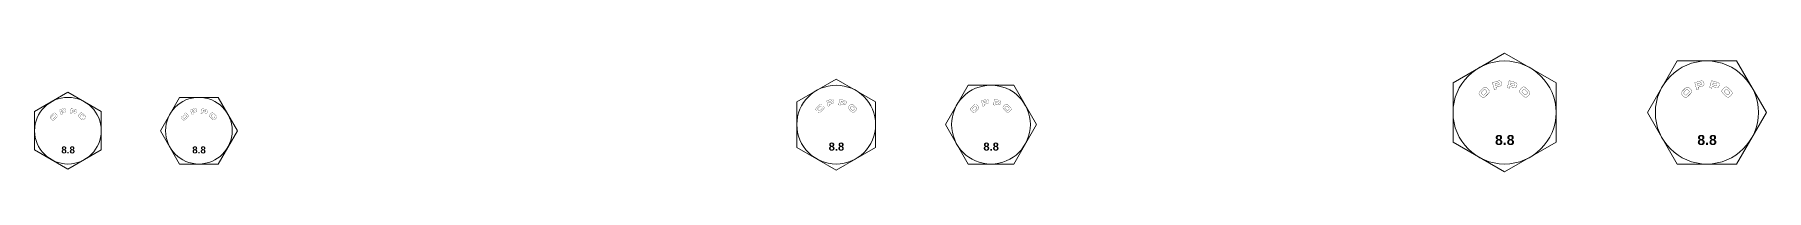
# Model space of a CAD drawing. Header units: millimetres. Extents: x 1415 to 3549, y 2194 to 4677.
# Drawn here: x 1780.3197 to 1780.6054, y 2307.1084 to 2307.1281 of the extents above; entities that cross this region are included whole.
import ezdxf

# ---------------------------------------------------------------- set-up
doc = ezdxf.new("R2010")
doc.units = ezdxf.units.MM
doc.layers.add('bulloni', color=170, linetype='Continuous', lineweight=15)
doc.styles.add('NEGATIVO', font='swissbo.ttf', dxfattribs={"width": 0.8, "oblique": 10})

msp = doc.modelspace()

# ---------------------------------------------------------------- linework, layer by layer
at = {"layer": 'bulloni'}
for points in [[(1780.562181366007, 2307.108446894789), (1780.570681366007, 2307.113354372077), (1780.570681366007, 2307.123169326653), (1780.562181366007, 2307.128076803941), (1780.553681366007, 2307.123169326653), (1780.553681366007, 2307.113354372077)], [(1780.585740387562, 2307.118261849365), (1780.59064786485, 2307.109761849365), (1780.600462819426, 2307.109761849365), (1780.605370296714, 2307.118261849365), (1780.600462819426, 2307.126761849365), (1780.59064786485, 2307.126761849365)], [(1780.451945581292, 2307.108756295866), (1780.458445581292, 2307.112509072615), (1780.458445581292, 2307.120014626114), (1780.451945581292, 2307.123767402864), (1780.445445581292, 2307.120014626114), (1780.445445581292, 2307.112509072615)], [(1780.469961303658, 2307.116261849365), (1780.473714080407, 2307.109761849365), (1780.481219633906, 2307.109761849365), (1780.484972410656, 2307.116261849365), (1780.481219633906, 2307.122761849365), (1780.473714080407, 2307.122761849365)], [(1780.325214406996, 2307.108910996404), (1780.330714406995, 2307.112086422884), (1780.330714406995, 2307.118437275845), (1780.325214406996, 2307.121612702326), (1780.319714406996, 2307.118437275845), (1780.319714406996, 2307.112086422884)], [(1780.340458479767, 2307.115261849365), (1780.343633906247, 2307.109761849365), (1780.349984759208, 2307.109761849365), (1780.353160185689, 2307.115261849365), (1780.349984759208, 2307.120761849365), (1780.343633906247, 2307.120761849365)]]:
    msp.add_lwpolyline(points, close=True, dxfattribs=at)
for points, const_width in [([(1780.560495073808, 2307.122051326867), (1780.560845433458, 2307.122145205453), (1780.560767466497, 2307.122436182112), (1780.561473487852, 2307.122625359964), (1780.561626399857, 2307.122701110877), (1780.561700249526, 2307.122813186259), (1780.56172235196, 2307.122946174277), (1780.561704017671, 2307.123079920063), (1780.56167657012, 2307.123182355724), (1780.561618358128, 2307.123334284544), (1780.561520485981, 2307.123440808193), (1780.561369676799, 2307.123487003695), (1780.561150808858, 2307.123463136472), (1780.560186047325, 2307.123204629399), (1780.560495073808, 2307.122051326867)], 4.517768724480002e-05), ([(1780.560611532576, 2307.12301813543), (1780.561134314984, 2307.123158214555), (1780.561261506625, 2307.123157744496), (1780.56131971315, 2307.123069460709), (1780.561331305906, 2307.123026195958), (1780.561328920842, 2307.122927359427), (1780.561247416616, 2307.122865059447), (1780.560692397725, 2307.122716342583), (1780.560611532576, 2307.12301813543)], 4.517768724480002e-05), ([(1780.562633538366, 2307.122357097745), (1780.562983898018, 2307.122263219159), (1780.563061864979, 2307.122554195818), (1780.563767674252, 2307.122365074794), (1780.56393818747, 2307.12235416418), (1780.564058180851, 2307.122414299473), (1780.56414381613, 2307.122518419258), (1780.564194598982, 2307.122643470478), (1780.564222046534, 2307.122745906138), (1780.564247809963, 2307.122906529525), (1780.564216312021, 2307.123047717785), (1780.564108593107, 2307.123163185681), (1780.563907114299, 2307.12325195003), (1780.562942564849, 2307.123510400276), (1780.562633538366, 2307.122357097745)], 4.517768724480002e-05), ([(1780.563217798901, 2307.123136149137), (1780.563740369226, 2307.12299612684), (1780.563850285389, 2307.122932123937), (1780.563856763908, 2307.122826507844), (1780.563845171153, 2307.122783243094), (1780.563793687361, 2307.122698840679), (1780.563691952641, 2307.122685639427), (1780.563136933751, 2307.12283435629), (1780.563217798901, 2307.123136149137)], 4.517768724480002e-05), ([(1780.593869049939, 2307.122051326867), (1780.594219409589, 2307.122145205453), (1780.594141442628, 2307.122436182112), (1780.594847463983, 2307.122625359964), (1780.595000375987, 2307.122701110877), (1780.595074225657, 2307.122813186259), (1780.595096328091, 2307.122946174277), (1780.595077993802, 2307.123079920063), (1780.595050546251, 2307.123182355724), (1780.594992334259, 2307.123334284544), (1780.594894462112, 2307.123440808193), (1780.59474365293, 2307.123487003695), (1780.59452478499, 2307.123463136472), (1780.593560023456, 2307.123204629399), (1780.593869049939, 2307.122051326867)], 4.517768724480002e-05), ([(1780.593985508707, 2307.12301813543), (1780.594508291115, 2307.123158214555), (1780.594635482756, 2307.123157744496), (1780.594693689281, 2307.123069460709), (1780.594705282037, 2307.123026195958), (1780.594702896972, 2307.122927359427), (1780.594621392747, 2307.122865059447), (1780.594066373856, 2307.122716342583), (1780.593985508707, 2307.12301813543)], 4.517768724480002e-05), ([(1780.596007514498, 2307.122357097745), (1780.596357874149, 2307.122263219159), (1780.596435841109, 2307.122554195818), (1780.597141650383, 2307.122365074794), (1780.597312163601, 2307.12235416418), (1780.597432156982, 2307.122414299473), (1780.597517792261, 2307.122518419258), (1780.597568575113, 2307.122643470478), (1780.597596022664, 2307.122745906138), (1780.597621786094, 2307.122906529525), (1780.597590288152, 2307.123047717785), (1780.597482569238, 2307.123163185681), (1780.59728109043, 2307.12325195003), (1780.59631654098, 2307.123510400276), (1780.596007514498, 2307.122357097745)], 4.517768724480002e-05), ([(1780.596591775032, 2307.123136149137), (1780.597114345357, 2307.12299612684), (1780.597224261521, 2307.122932123937), (1780.597230740039, 2307.122826507844), (1780.597219147284, 2307.122783243094), (1780.597167663492, 2307.122698840679), (1780.597065928772, 2307.122685639427), (1780.596510909882, 2307.12283435629), (1780.596591775032, 2307.123136149137)], 4.517768724480002e-05), ([(1780.450596547532, 2307.119293431367), (1780.450876835253, 2307.119368534235), (1780.450814461684, 2307.119601315562), (1780.451379278768, 2307.119752657844), (1780.451501608371, 2307.119813258575), (1780.451560688107, 2307.119902918881), (1780.451578370055, 2307.120009309295), (1780.451563702624, 2307.120116305924), (1780.451541744582, 2307.120198254452), (1780.451495174988, 2307.120319797509), (1780.451416877271, 2307.120405016427), (1780.451296229925, 2307.120441972829), (1780.451121135573, 2307.120422879051), (1780.450349326347, 2307.120216073392), (1780.450596547532, 2307.119293431367)], 3.614214979584002e-05), ([(1780.450689714547, 2307.120066878218), (1780.451107940474, 2307.120178941517), (1780.451209693786, 2307.120178565469), (1780.451256259006, 2307.12010793844), (1780.451265533211, 2307.12007332664), (1780.45126362516, 2307.119994257414), (1780.451198421779, 2307.11994441743), (1780.450754406667, 2307.11982544394), (1780.450689714547, 2307.120066878218)], 3.614214979584002e-05), ([(1780.45230731918, 2307.119538048069), (1780.4525876069, 2307.1194629452), (1780.452649980469, 2307.119695726528), (1780.453214627887, 2307.119544429708), (1780.453351038462, 2307.119535701217), (1780.453447033168, 2307.119583809452), (1780.453515541391, 2307.119667105279), (1780.453556167671, 2307.119767146255), (1780.453578125713, 2307.119849094784), (1780.453598736456, 2307.119977593493), (1780.453573538103, 2307.120090544101), (1780.453487362972, 2307.120182918417), (1780.453326179925, 2307.120253929897), (1780.452554540365, 2307.120460690094), (1780.45230731918, 2307.119538048069)], 3.614214979584002e-05), ([(1780.452774727607, 2307.120161289183), (1780.453192783868, 2307.120049271345), (1780.453280716798, 2307.119998069023), (1780.453285899613, 2307.119913576149), (1780.453276625409, 2307.119878964348), (1780.453235438375, 2307.119811442416), (1780.453154050599, 2307.119800881414), (1780.452710035487, 2307.119919854905), (1780.452774727607, 2307.120161289183)], 3.614214979584002e-05), ([(1780.476117823398, 2307.119293431367), (1780.476398111118, 2307.119368534235), (1780.476335737549, 2307.119601315562), (1780.476900554632, 2307.119752657844), (1780.477022884236, 2307.119813258575), (1780.477081963972, 2307.119902918881), (1780.477099645919, 2307.120009309295), (1780.477084978488, 2307.120116305924), (1780.477063020447, 2307.120198254452), (1780.477016450853, 2307.120319797509), (1780.476938153135, 2307.120405016427), (1780.47681750579, 2307.120441972829), (1780.476642411438, 2307.120422879051), (1780.475870602211, 2307.120216073392), (1780.476117823398, 2307.119293431367)], 3.614214979584002e-05), ([(1780.476210990412, 2307.120066878218), (1780.476629216339, 2307.120178941517), (1780.476730969651, 2307.120178565469), (1780.476777534871, 2307.12010793844), (1780.476786809076, 2307.12007332664), (1780.476784901024, 2307.119994257414), (1780.476719697644, 2307.11994441743), (1780.476275682531, 2307.11982544394), (1780.476210990412, 2307.120066878218)], 3.614214979584002e-05), ([(1780.477828595044, 2307.119538048069), (1780.478108882765, 2307.1194629452), (1780.478171256334, 2307.119695726528), (1780.478735903753, 2307.119544429708), (1780.478872314327, 2307.119535701217), (1780.478968309032, 2307.119583809452), (1780.479036817256, 2307.119667105279), (1780.479077443536, 2307.119767146255), (1780.479099401578, 2307.119849094784), (1780.479120012321, 2307.119977593493), (1780.479094813968, 2307.120090544101), (1780.479008638837, 2307.120182918417), (1780.47884745579, 2307.120253929897), (1780.47807581623, 2307.120460690094), (1780.477828595044, 2307.119538048069)], 3.614214979584002e-05), ([(1780.478296003472, 2307.120161289183), (1780.478714059733, 2307.120049271345), (1780.478801992663, 2307.119998069023), (1780.478807175478, 2307.119913576149), (1780.478797901274, 2307.119878964348), (1780.47875671424, 2307.119811442416), (1780.478675326464, 2307.119800881414), (1780.478231311352, 2307.119919854905), (1780.478296003472, 2307.120161289183)], 3.614214979584002e-05), ([(1780.559533905626, 2307.122049271614), (1780.559660127845, 2307.121867778657), (1780.559683571332, 2307.121702121697), (1780.559612619851, 2307.121536464738), (1780.55947071689, 2307.121362889779), (1780.559052460237, 2307.120944633127), (1780.558878885278, 2307.120802730165), (1780.558713073064, 2307.120731623429), (1780.558543689988, 2307.120751340799), (1780.558366078403, 2307.12088144439), (1780.558109597337, 2307.121137925456), (1780.557979493746, 2307.121315537041), (1780.557959621121, 2307.121485075372), (1780.558030727857, 2307.121650887586), (1780.558176667446, 2307.121820425918), (1780.558594924099, 2307.12223868257), (1780.55876446243, 2307.12238462216), (1780.55893011939, 2307.122455573641), (1780.559095931603, 2307.122431974899), (1780.559277424561, 2307.122305752679), (1780.559533905626, 2307.122049271614)], 4.517768724480002e-05), ([(1780.559088013605, 2307.121950529509), (1780.55893011939, 2307.122053152986), (1780.558847368537, 2307.12204150887), (1780.558752663059, 2307.121970402134), (1780.558444947882, 2307.121662686957), (1780.558369959774, 2307.121564100107), (1780.558358160403, 2307.121481194), (1780.558389832399, 2307.12140232452), (1780.55846078388, 2307.121323299785), (1780.55854757136, 2307.121236512306), (1780.558630477467, 2307.121161679453), (1780.558709346947, 2307.121130007456), (1780.5587841798, 2307.121141806827), (1780.558871122534, 2307.121212913563), (1780.559202436453, 2307.121544227482), (1780.559269506561, 2307.121627133589), (1780.559281305932, 2307.121701966443), (1780.559249789191, 2307.121780991178), (1780.559174801083, 2307.12186374203), (1780.559088013605, 2307.121950529509)], 4.517768724480002e-05), ([(1780.564795104826, 2307.122081861955), (1780.564668882607, 2307.121900368998), (1780.564645439119, 2307.121734712038), (1780.564716390601, 2307.121569055079), (1780.564858293562, 2307.121395480121), (1780.565276550215, 2307.120977223468), (1780.565450125174, 2307.120835320506), (1780.565615937388, 2307.12076421377), (1780.565785320464, 2307.12078393114), (1780.565962932049, 2307.120914034731), (1780.566219413115, 2307.121170515797), (1780.566349516706, 2307.121348127382), (1780.56636938933, 2307.121517665713), (1780.566298282595, 2307.121683477927), (1780.566152343006, 2307.121853016259), (1780.565734086353, 2307.122271272911), (1780.565564548021, 2307.122417212501), (1780.565398891062, 2307.122488163982), (1780.565233078848, 2307.12246456524), (1780.565051585891, 2307.122338343021), (1780.564795104826, 2307.122081861955)], 4.517768724480002e-05), ([(1780.565240996846, 2307.12198311985), (1780.565398891062, 2307.122085743327), (1780.565481641914, 2307.122074099211), (1780.565576347393, 2307.122002992475), (1780.565884062569, 2307.121695277298), (1780.565959050677, 2307.121596690448), (1780.565970850048, 2307.121513784341), (1780.565939178052, 2307.121434914861), (1780.565868226571, 2307.121355890126), (1780.565781439092, 2307.121269102647), (1780.565698532984, 2307.121194269794), (1780.565619663505, 2307.121162597798), (1780.565544830652, 2307.121174397169), (1780.565457887918, 2307.121245503905), (1780.565126573999, 2307.121576817824), (1780.565059503889, 2307.12165972393), (1780.565047704519, 2307.121734556783), (1780.565079221259, 2307.121813581519), (1780.565154209368, 2307.121896332371), (1780.565240996846, 2307.12198311985)], 4.517768724480002e-05), ([(1780.592907881757, 2307.122049271614), (1780.593034103976, 2307.121867778657), (1780.593057547463, 2307.121702121697), (1780.592986595982, 2307.121536464738), (1780.59284469302, 2307.121362889779), (1780.592426436368, 2307.120944633127), (1780.592252861409, 2307.120802730165), (1780.592087049195, 2307.120731623429), (1780.591917666118, 2307.120751340799), (1780.591740054533, 2307.12088144439), (1780.591483573468, 2307.121137925456), (1780.591353469877, 2307.121315537041), (1780.591333597252, 2307.121485075372), (1780.591404703988, 2307.121650887586), (1780.591550643577, 2307.121820425918), (1780.59196890023, 2307.12223868257), (1780.592138438561, 2307.12238462216), (1780.592304095521, 2307.122455573641), (1780.592469907734, 2307.122431974899), (1780.592651400692, 2307.122305752679), (1780.592907881757, 2307.122049271614)], 4.517768724480002e-05), ([(1780.592461989736, 2307.121950529509), (1780.592304095521, 2307.122053152986), (1780.592221344668, 2307.12204150887), (1780.59212663919, 2307.121970402134), (1780.591818924013, 2307.121662686957), (1780.591743935905, 2307.121564100107), (1780.591732136534, 2307.121481194), (1780.59176380853, 2307.12140232452), (1780.591834760011, 2307.121323299785), (1780.591921547491, 2307.121236512306), (1780.592004453598, 2307.121161679453), (1780.592083323078, 2307.121130007456), (1780.592158155931, 2307.121141806827), (1780.592245098666, 2307.121212913563), (1780.592576412583, 2307.121544227482), (1780.592643482692, 2307.121627133589), (1780.592655282064, 2307.121701966443), (1780.592623765322, 2307.121780991178), (1780.592548777214, 2307.12186374203), (1780.592461989736, 2307.121950529509)], 4.517768724480002e-05), ([(1780.598169080957, 2307.122081861955), (1780.598042858737, 2307.121900368998), (1780.59801941525, 2307.121734712038), (1780.598090366732, 2307.121569055079), (1780.598232269693, 2307.121395480121), (1780.598650526346, 2307.120977223468), (1780.598824101305, 2307.120835320506), (1780.598989913519, 2307.12076421377), (1780.599159296595, 2307.12078393114), (1780.59933690818, 2307.120914034731), (1780.599593389246, 2307.121170515797), (1780.599723492837, 2307.121348127382), (1780.599743365461, 2307.121517665713), (1780.599672258725, 2307.121683477927), (1780.599526319136, 2307.121853016259), (1780.599108062484, 2307.122271272911), (1780.598938524152, 2307.122417212501), (1780.598772867193, 2307.122488163982), (1780.598607054979, 2307.12246456524), (1780.598425562022, 2307.122338343021), (1780.598169080957, 2307.122081861955)], 4.517768724480002e-05), ([(1780.598614972978, 2307.12198311985), (1780.598772867193, 2307.122085743327), (1780.598855618045, 2307.122074099211), (1780.598950323523, 2307.122002992475), (1780.599258038699, 2307.121695277298), (1780.599333026808, 2307.121596690448), (1780.599344826179, 2307.121513784341), (1780.599313154183, 2307.121434914861), (1780.599242202701, 2307.121355890126), (1780.599155415224, 2307.121269102647), (1780.599072509115, 2307.121194269794), (1780.598993639636, 2307.121162597798), (1780.598918806783, 2307.121174397169), (1780.598831864049, 2307.121245503905), (1780.59850055013, 2307.121576817824), (1780.598433480021, 2307.12165972393), (1780.59842168065, 2307.121734556783), (1780.59845319739, 2307.121813581519), (1780.598528185498, 2307.121896332371), (1780.598614972978, 2307.12198311985)], 4.517768724480002e-05), ([(1780.323361184729, 2307.117913044939), (1780.323449540282, 2307.117785999869), (1780.323465950724, 2307.117670039997), (1780.323416284687, 2307.117554080126), (1780.323316952613, 2307.117432577655), (1780.323024172956, 2307.117139797999), (1780.322902670485, 2307.117040465925), (1780.322786601935, 2307.11699069121), (1780.322668033782, 2307.117004493369), (1780.322543705672, 2307.117095565883), (1780.322364168927, 2307.117275102628), (1780.322273096413, 2307.117399430738), (1780.322259185576, 2307.11751810757), (1780.322308960291, 2307.11763417612), (1780.322411118004, 2307.117752852952), (1780.32270389766, 2307.118045632609), (1780.322822574492, 2307.118147790321), (1780.322938534363, 2307.118197456358), (1780.323054602913, 2307.118180937238), (1780.323181647983, 2307.118092581685), (1780.323361184729, 2307.117913044939)], 3.162438107136001e-05), ([(1780.323049060314, 2307.117843925465), (1780.322938534363, 2307.1179157619), (1780.322880608767, 2307.117907611018), (1780.322814314932, 2307.117857836303), (1780.322598914309, 2307.117642435679), (1780.322546422633, 2307.117573424885), (1780.322538163073, 2307.11751539061), (1780.32256033347, 2307.117460181973), (1780.322609999507, 2307.117404864659), (1780.322670750742, 2307.117344113423), (1780.322728785018, 2307.117291730426), (1780.322783993654, 2307.117269560029), (1780.32283637665, 2307.117277819589), (1780.322897236564, 2307.117327594304), (1780.323129156308, 2307.117559514047), (1780.323176105383, 2307.117617548322), (1780.323184364944, 2307.117669931319), (1780.323162303225, 2307.117725248634), (1780.323109811549, 2307.11778317423), (1780.323049060314, 2307.117843925465)], 3.162438107136001e-05), ([(1780.324034002456, 2307.117914483616), (1780.324279254212, 2307.117980198626), (1780.324224677339, 2307.118183882288), (1780.324718892287, 2307.118316306784), (1780.32482593069, 2307.118369332424), (1780.324877625459, 2307.118447785191), (1780.324893097162, 2307.118540876804), (1780.324880263161, 2307.118634498854), (1780.324861049874, 2307.118706203816), (1780.32482030148, 2307.118812553991), (1780.324751790977, 2307.118887120545), (1780.32464622455, 2307.118919457396), (1780.324493016991, 2307.11890275034), (1780.323817683919, 2307.118721795388), (1780.324034002456, 2307.117914483616)], 3.162438107136001e-05), ([(1780.324115523594, 2307.118591249611), (1780.32448147128, 2307.118689304998), (1780.324570505428, 2307.118688975957), (1780.324611249996, 2307.118627177306), (1780.324619364925, 2307.11859689198), (1780.32461769538, 2307.118527706408), (1780.324560642422, 2307.118484096422), (1780.324172129198, 2307.118379994618), (1780.324115523594, 2307.118591249611)], 3.162438107136001e-05), ([(1780.325530927648, 2307.118128523231), (1780.325776179403, 2307.118062808221), (1780.325830756276, 2307.118266491882), (1780.326324822767, 2307.118134107165), (1780.326444182019, 2307.118126469735), (1780.326528177387, 2307.118168564441), (1780.326588122083, 2307.11824144829), (1780.326623670078, 2307.118328984144), (1780.326642883364, 2307.118400689106), (1780.326660917765, 2307.118513125477), (1780.326638869206, 2307.118611957259), (1780.326563465966, 2307.118692784786), (1780.3264224308, 2307.11875491983), (1780.325747246185, 2307.118935835003), (1780.325530927648, 2307.118128523231)], 3.162438107136001e-05), ([(1780.325939910022, 2307.118673859206), (1780.326305709249, 2307.118575843598), (1780.326382650564, 2307.118531041565), (1780.326387185526, 2307.1184571103), (1780.326379070598, 2307.118426824975), (1780.326343031943, 2307.118367743285), (1780.32627181764, 2307.118358502408), (1780.325883304417, 2307.118462604212), (1780.325939910022, 2307.118673859206)], 3.162438107136001e-05), ([(1780.327044024169, 2307.117935858178), (1780.326955668615, 2307.117808813108), (1780.326939258174, 2307.117692853236), (1780.326988924211, 2307.117576893365), (1780.327088256284, 2307.117455390894), (1780.327381035941, 2307.117162611237), (1780.327502538412, 2307.117063279164), (1780.327618606962, 2307.117013504449), (1780.327737175116, 2307.117027306607), (1780.327861503225, 2307.117118379121), (1780.328041039971, 2307.117297915867), (1780.328132112485, 2307.117422243977), (1780.328146023322, 2307.117540920809), (1780.328096248607, 2307.117656989359), (1780.327994090894, 2307.11777566619), (1780.327701311238, 2307.118068445848), (1780.327582634405, 2307.11817060356), (1780.327466674534, 2307.118220269597), (1780.327350605984, 2307.118203750477), (1780.327223560914, 2307.118115394924), (1780.327044024169, 2307.117935858178)], 3.162438107136001e-05), ([(1780.327356148583, 2307.117866738704), (1780.327466674534, 2307.117938575138), (1780.327524600131, 2307.117930424257), (1780.327590893966, 2307.117880649542), (1780.327806294589, 2307.117665248918), (1780.327858786264, 2307.117596238123), (1780.327867045824, 2307.117538203848), (1780.327844875427, 2307.117482995212), (1780.32779520939, 2307.117427677897), (1780.327734458155, 2307.117366926662), (1780.32767642388, 2307.117314543665), (1780.327621215244, 2307.117292373268), (1780.327568832247, 2307.117300632828), (1780.327507972333, 2307.117350407543), (1780.32727605259, 2307.117582327286), (1780.327229103513, 2307.117640361561), (1780.327220843954, 2307.117692744558), (1780.327242905673, 2307.117748061873), (1780.327295397348, 2307.117805987469), (1780.327356148583, 2307.117866738704)], 3.162438107136001e-05), ([(1780.344956110461, 2307.117913044939), (1780.345044466014, 2307.117785999869), (1780.345060876455, 2307.117670039997), (1780.345011210419, 2307.117554080126), (1780.344911878345, 2307.117432577655), (1780.344619098688, 2307.117139797999), (1780.344497596217, 2307.117040465925), (1780.344381527667, 2307.11699069121), (1780.344262959514, 2307.117004493369), (1780.344138631404, 2307.117095565883), (1780.343959094658, 2307.117275102628), (1780.343868022145, 2307.117399430738), (1780.343854111308, 2307.11751810757), (1780.343903886023, 2307.11763417612), (1780.344006043735, 2307.117752852952), (1780.344298823392, 2307.118045632609), (1780.344417500223, 2307.118147790321), (1780.344533460095, 2307.118197456358), (1780.344649528645, 2307.118180937238), (1780.344776573715, 2307.118092581685), (1780.344956110461, 2307.117913044939)], 3.162438107136001e-05), ([(1780.344643986046, 2307.117843925465), (1780.344533460095, 2307.1179157619), (1780.344475534498, 2307.117907611018), (1780.344409240664, 2307.117857836303), (1780.34419384004, 2307.117642435679), (1780.344141348364, 2307.117573424885), (1780.344133088806, 2307.11751539061), (1780.344155259201, 2307.117460181973), (1780.344204925238, 2307.117404864659), (1780.344265676474, 2307.117344113423), (1780.34432371075, 2307.117291730426), (1780.344378919385, 2307.117269560029), (1780.344431302383, 2307.117277819589), (1780.344492162297, 2307.117327594304), (1780.34472408204, 2307.117559514047), (1780.344771031115, 2307.117617548322), (1780.344779290676, 2307.117669931319), (1780.344757228956, 2307.117725248634), (1780.344704737281, 2307.11778317423), (1780.344643986046, 2307.117843925465)], 3.162438107136001e-05), ([(1780.345628928188, 2307.117914483616), (1780.345874179943, 2307.117980198626), (1780.345819603071, 2307.118183882288), (1780.346313818019, 2307.118316306784), (1780.346420856422, 2307.118369332424), (1780.346472551191, 2307.118447785191), (1780.346488022895, 2307.118540876804), (1780.346475188893, 2307.118634498854), (1780.346455975606, 2307.118706203816), (1780.346415227212, 2307.118812553991), (1780.346346716709, 2307.118887120545), (1780.346241150282, 2307.118919457396), (1780.346087942723, 2307.11890275034), (1780.345412609651, 2307.118721795388), (1780.345628928188, 2307.117914483616)], 3.162438107136001e-05), ([(1780.345710449326, 2307.118591249611), (1780.346076397012, 2307.118689304998), (1780.34616543116, 2307.118688975957), (1780.346206175728, 2307.118627177306), (1780.346214290657, 2307.11859689198), (1780.346212621112, 2307.118527706408), (1780.346155568154, 2307.118484096422), (1780.34576705493, 2307.118379994618), (1780.345710449326, 2307.118591249611)], 3.162438107136001e-05), ([(1780.347125853379, 2307.118128523231), (1780.347371105135, 2307.118062808221), (1780.347425682007, 2307.118266491882), (1780.347919748499, 2307.118134107165), (1780.348039107751, 2307.118126469735), (1780.348123103118, 2307.118168564441), (1780.348183047814, 2307.11824144829), (1780.348218595809, 2307.118328984144), (1780.348237809096, 2307.118400689106), (1780.348255843496, 2307.118513125477), (1780.348233794937, 2307.118611957259), (1780.348158391698, 2307.118692784786), (1780.348017356531, 2307.11875491983), (1780.347342171917, 2307.118935835003), (1780.347125853379, 2307.118128523231)], 3.162438107136001e-05), ([(1780.347534835754, 2307.118673859206), (1780.347900634981, 2307.118575843598), (1780.347977576296, 2307.118531041565), (1780.347982111259, 2307.1184571103), (1780.34797399633, 2307.118426824975), (1780.347937957675, 2307.118367743285), (1780.347866743371, 2307.118358502408), (1780.347478230148, 2307.118462604212), (1780.347534835754, 2307.118673859206)], 3.162438107136001e-05), ([(1780.348638949901, 2307.117935858178), (1780.348550594347, 2307.117808813108), (1780.348534183906, 2307.117692853236), (1780.348583849943, 2307.117576893365), (1780.348683182016, 2307.117455390894), (1780.348975961673, 2307.117162611237), (1780.349097464144, 2307.117063279164), (1780.349213532694, 2307.117013504449), (1780.349332100848, 2307.117027306607), (1780.349456428957, 2307.117118379121), (1780.349635965703, 2307.117297915867), (1780.349727038217, 2307.117422243977), (1780.349740949054, 2307.117540920809), (1780.349691174339, 2307.117656989359), (1780.349589016626, 2307.11777566619), (1780.349296236969, 2307.118068445848), (1780.349177560137, 2307.11817060356), (1780.349061600266, 2307.118220269597), (1780.348945531716, 2307.118203750477), (1780.348818486646, 2307.118115394924), (1780.348638949901, 2307.117935858178)], 3.162438107136001e-05), ([(1780.348951074315, 2307.117866738704), (1780.349061600266, 2307.117938575138), (1780.349119525862, 2307.117930424257), (1780.349185819698, 2307.117880649542), (1780.34940122032, 2307.117665248918), (1780.349453711996, 2307.117596238123), (1780.349461971556, 2307.117538203848), (1780.349439801159, 2307.117482995212), (1780.349390135121, 2307.117427677897), (1780.349329383887, 2307.117366926662), (1780.349271349612, 2307.117314543665), (1780.349216140976, 2307.117292373268), (1780.349163757978, 2307.117300632828), (1780.349102898065, 2307.117350407543), (1780.348870978322, 2307.117582327286), (1780.348824029245, 2307.117640361561), (1780.348815769686, 2307.117692744558), (1780.348837831404, 2307.117748061873), (1780.348890323079, 2307.117805987469), (1780.348951074315, 2307.117866738704)], 3.162438107136001e-05), ([(1780.449827612987, 2307.119291787164), (1780.449928590763, 2307.119146592799), (1780.449947345552, 2307.119014067231), (1780.449890584367, 2307.118881541664), (1780.449777061998, 2307.118742681697), (1780.449442456676, 2307.118408076375), (1780.449303596709, 2307.118294554005), (1780.449170946938, 2307.118237668616), (1780.449035440476, 2307.118253442512), (1780.448893351208, 2307.118357525385), (1780.448688166356, 2307.118562710237), (1780.448584083483, 2307.118704799505), (1780.448568185383, 2307.118840430171), (1780.448625070772, 2307.118973079942), (1780.448741822444, 2307.119108710607), (1780.449076427765, 2307.119443315929), (1780.44921205843, 2307.119560067601), (1780.449344583998, 2307.119616828785), (1780.449477233769, 2307.119597949792), (1780.449622428135, 2307.119496972016), (1780.449827612987, 2307.119291787164)], 3.614214979584002e-05), ([(1780.44947089937, 2307.11921279348), (1780.449344583998, 2307.119294892262), (1780.449278383316, 2307.119285576969), (1780.449202618933, 2307.11922869158), (1780.448956446791, 2307.118982519439), (1780.448896456305, 2307.118903649959), (1780.448887016809, 2307.118837325073), (1780.448912354406, 2307.118774229489), (1780.448969115591, 2307.118711009701), (1780.449038545574, 2307.118641579717), (1780.44910487046, 2307.118581713435), (1780.449167966043, 2307.118556375838), (1780.449227832326, 2307.118565815335), (1780.449297386514, 2307.118622700724), (1780.449562437649, 2307.118887751859), (1780.449616093735, 2307.118954076745), (1780.449625533233, 2307.119013943027), (1780.449600319839, 2307.119077162815), (1780.449540329353, 2307.119143363497), (1780.44947089937, 2307.11921279348)], 3.614214979584002e-05), ([(1780.454036572347, 2307.119317859437), (1780.453935594571, 2307.119172665071), (1780.453916839782, 2307.119040139504), (1780.453973600967, 2307.118907613936), (1780.454087123336, 2307.11876875397), (1780.454421728658, 2307.118434148648), (1780.454560588625, 2307.118320626278), (1780.454693238397, 2307.118263740889), (1780.454828744857, 2307.118279514785), (1780.454970834126, 2307.118383597658), (1780.455176018978, 2307.11858878251), (1780.455280101851, 2307.118730871779), (1780.455295999951, 2307.118866502444), (1780.455239114562, 2307.118999152215), (1780.455122362891, 2307.11913478288), (1780.454787757568, 2307.119469388202), (1780.454652126903, 2307.119586139874), (1780.454519601336, 2307.119642901058), (1780.454386951565, 2307.119624022065), (1780.454241757199, 2307.119523044289), (1780.454036572347, 2307.119317859437)], 3.614214979584002e-05), ([(1780.454393285964, 2307.119238865753), (1780.454519601336, 2307.119320964535), (1780.454585802018, 2307.119311649242), (1780.454661566401, 2307.119254763853), (1780.454907738541, 2307.119008591712), (1780.454967729027, 2307.118929722232), (1780.454977168524, 2307.118863397346), (1780.454951830928, 2307.118800301762), (1780.454895069743, 2307.118737081974), (1780.45482563976, 2307.118667651991), (1780.454759314874, 2307.118607785708), (1780.45469621929, 2307.118582448111), (1780.454636353007, 2307.118591887608), (1780.454566798821, 2307.118648772997), (1780.454301747686, 2307.118913824132), (1780.454248091598, 2307.118980149017), (1780.454238652102, 2307.1190400153), (1780.454263865494, 2307.119103235088), (1780.45432385598, 2307.119169435769), (1780.454393285964, 2307.119238865753)], 3.614214979584002e-05), ([(1780.475348888852, 2307.119291787164), (1780.475449866627, 2307.119146592799), (1780.475468621418, 2307.119014067231), (1780.475411860232, 2307.118881541664), (1780.475298337863, 2307.118742681697), (1780.474963732541, 2307.118408076375), (1780.474824872574, 2307.118294554005), (1780.474692222803, 2307.118237668616), (1780.474556716341, 2307.118253442512), (1780.474414627073, 2307.118357525385), (1780.474209442221, 2307.118562710237), (1780.474105359348, 2307.118704799505), (1780.474089461248, 2307.118840430171), (1780.474146346636, 2307.118973079942), (1780.474263098308, 2307.119108710607), (1780.47459770363, 2307.119443315929), (1780.474733334295, 2307.119560067601), (1780.474865859863, 2307.119616828785), (1780.474998509633, 2307.119597949792), (1780.475143704, 2307.119496972016), (1780.475348888852, 2307.119291787164)], 3.614214979584002e-05), ([(1780.474992175235, 2307.11921279348), (1780.474865859863, 2307.119294892262), (1780.474799659181, 2307.119285576969), (1780.474723894798, 2307.11922869158), (1780.474477722657, 2307.118982519439), (1780.47441773217, 2307.118903649959), (1780.474408292674, 2307.118837325073), (1780.47443363027, 2307.118774229489), (1780.474490391455, 2307.118711009701), (1780.474559821439, 2307.118641579717), (1780.474626146324, 2307.118581713435), (1780.474689241909, 2307.118556375838), (1780.474749108191, 2307.118565815335), (1780.474818662379, 2307.118622700724), (1780.475083713514, 2307.118887751859), (1780.4751373696, 2307.118954076745), (1780.475146809097, 2307.119013943027), (1780.475121595704, 2307.119077162815), (1780.475061605218, 2307.119143363497), (1780.474992175235, 2307.11921279348)], 3.614214979584002e-05), ([(1780.479557848212, 2307.119317859437), (1780.479456870436, 2307.119172665071), (1780.479438115646, 2307.119040139504), (1780.479494876831, 2307.118907613936), (1780.479608399201, 2307.11876875397), (1780.479943004523, 2307.118434148648), (1780.48008186449, 2307.118320626278), (1780.480214514261, 2307.118263740889), (1780.480350020722, 2307.118279514785), (1780.480492109991, 2307.118383597658), (1780.480697294843, 2307.11858878251), (1780.480801377716, 2307.118730871779), (1780.480817275816, 2307.118866502444), (1780.480760390427, 2307.118999152215), (1780.480643638756, 2307.11913478288), (1780.480309033433, 2307.119469388202), (1780.480173402768, 2307.119586139874), (1780.480040877201, 2307.119642901058), (1780.47990822743, 2307.119624022065), (1780.479763033064, 2307.119523044289), (1780.479557848212, 2307.119317859437)], 3.614214979584002e-05), ([(1780.479914561828, 2307.119238865753), (1780.480040877201, 2307.119320964535), (1780.480107077882, 2307.119311649242), (1780.480182842265, 2307.119254763853), (1780.480429014406, 2307.119008591712), (1780.480489004892, 2307.118929722232), (1780.480498444389, 2307.118863397346), (1780.480473106793, 2307.118800301762), (1780.480416345608, 2307.118737081974), (1780.480346915625, 2307.118667651991), (1780.480280590739, 2307.118607785708), (1780.480217495155, 2307.118582448111), (1780.480157628872, 2307.118591887608), (1780.480088074685, 2307.118648772997), (1780.47982302355, 2307.118913824132), (1780.479769367463, 2307.118980149017), (1780.479759927967, 2307.1190400153), (1780.479785141359, 2307.119103235088), (1780.479845131845, 2307.119169435769), (1780.479914561828, 2307.119238865753)], 3.614214979584002e-05)]:
    msp.add_lwpolyline(points, dxfattribs=dict(at, const_width=const_width))
for centre, radius in [((1780.562181366007, 2307.118261849365), 0.0085), ((1780.595555342137, 2307.118261849365), 0.0085), ((1780.451945581292, 2307.116261849365), 0.006500000000000001), ((1780.477466857157, 2307.116261849365), 0.006500000000000001), ((1780.325214406996, 2307.115261849365), 0.0055), ((1780.346809332728, 2307.115261849365), 0.0055)]:
    msp.add_circle(centre, radius, dxfattribs=at)

# ---------------------------------------------------------------- texts
at = {"layer": 'bulloni', "linetype": 'Continuous', "style": 'NEGATIVO'}
for height, p in [(0.00165, (1780.560613427836, 2307.112901586162)), (0.00165, (1780.593987403967, 2307.112901586162)), (0.001155, (1780.324116850277, 2307.111509665123)), (0.001155, (1780.345711776008, 2307.111509665123)), (0.00132, (1780.450691230755, 2307.111973638803)), (0.00132, (1780.47621250662, 2307.111973638803))]:
    msp.add_text('8.8', height=height, dxfattribs=at).set_placement(p)

doc.saveas('drawing.dxf')
